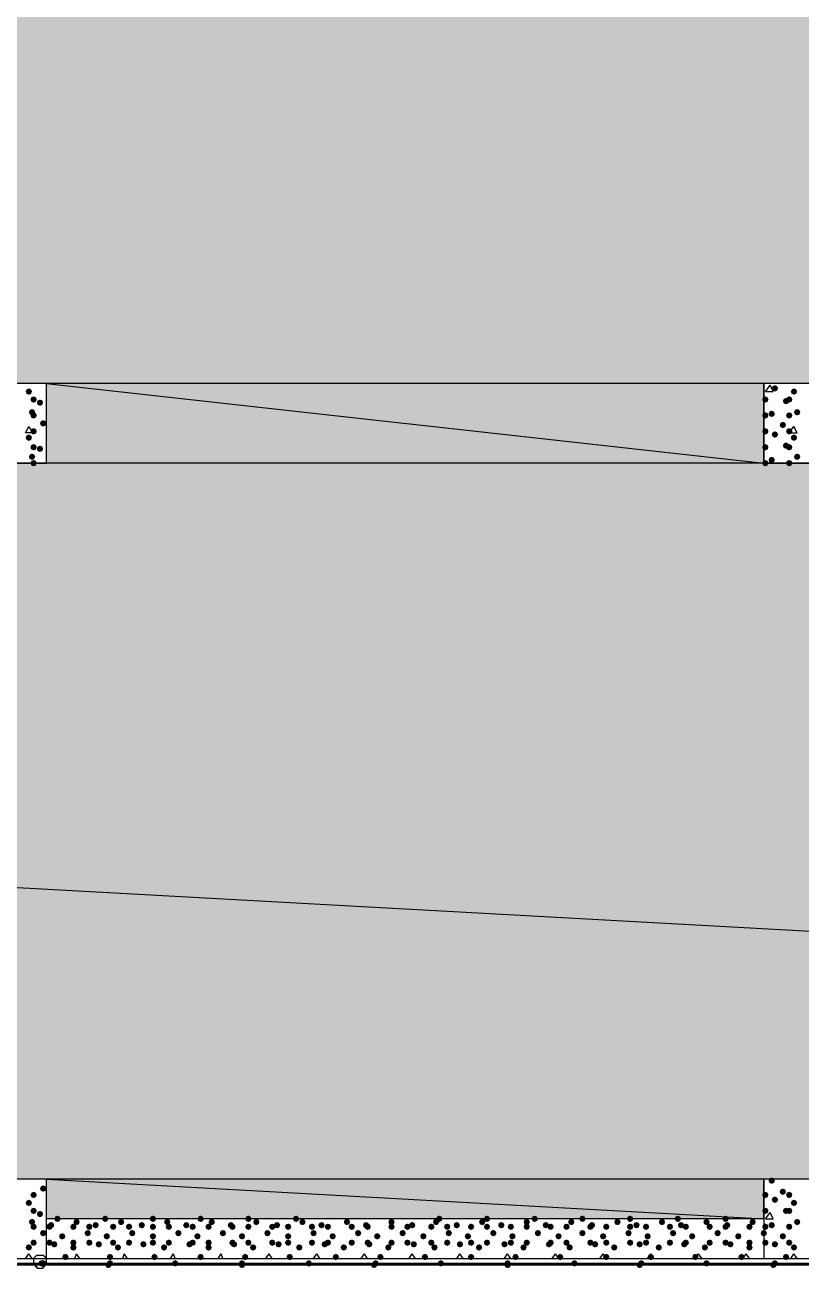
# Model space of a CAD drawing. Header units: millimetres. Extents: x 0 to 420, y 0 to 297.
# Drawn here: x 238.82 to 259.48, y 82.55 to 115.63 of the extents above; entities that cross this region are included whole.
import ezdxf

# ---------------------------------------------------------------- set-up
doc = ezdxf.new("R2010")
doc.units = ezdxf.units.MM
doc.layers.get('0').update_dxf_attribs({"linetype": 'CONTINUOUS'})

msp = doc.modelspace()

# ---------------------------------------------------------------- hatches: boundary and pattern name
at = {"true_color": 0x000008}
h = msp.add_hatch(color=0, dxfattribs=at)
h.paths.add_polyline_path([(379.603, 125.179667), (218.228333, 125.179667), (379.603, 106.087333)], flags=0)
h.paths.add_polyline_path([(218.228333, 125.179667), (379.603, 106.087333), (218.228333, 106.087333)], flags=0)
at = {"true_color": 0x000007}
for points in [[(239.014, 105.875667), (238.989129, 105.815871), (238.929333, 105.791), (238.869538, 105.815871), (238.844667, 105.875667), (238.869537, 105.935462), (238.929333, 105.960333), (238.989129, 105.935463)], [(258.868333, 105.960333), (258.843462, 105.900538), (258.783667, 105.875667), (258.723871, 105.900538), (258.699, 105.960333), (258.723871, 106.020129), (258.783667, 106.045), (258.843462, 106.020129)], [(259.376333, 105.875667), (259.351462, 105.815871), (259.291667, 105.791), (259.231871, 105.815871), (259.207, 105.875667), (259.231871, 105.935462), (259.291667, 105.960333), (259.351462, 105.935463)], [(239.141, 105.664), (239.116129, 105.604204), (239.056333, 105.579333), (238.996538, 105.604204), (238.971667, 105.664), (238.996537, 105.723796), (239.056333, 105.748667), (239.116129, 105.723796)], [(239.310333, 105.579333), (239.285462, 105.519537), (239.225667, 105.494667), (239.165871, 105.519537), (239.141, 105.579333), (239.165871, 105.639129), (239.225667, 105.664), (239.285462, 105.639129)], [(258.614333, 105.664), (258.589462, 105.604204), (258.529667, 105.579333), (258.469871, 105.604204), (258.445, 105.664), (258.469871, 105.723796), (258.529667, 105.748667), (258.589462, 105.723796)], [(259.164667, 105.621667), (259.139796, 105.561871), (259.08, 105.537), (259.020204, 105.561871), (258.995333, 105.621667), (259.020204, 105.681462), (259.08, 105.706333), (259.139796, 105.681463)], [(259.249333, 105.664), (259.224462, 105.604204), (259.164667, 105.579333), (259.104871, 105.604204), (259.08, 105.664), (259.104871, 105.723796), (259.164667, 105.748667), (259.224462, 105.723796)], [(239.098667, 105.325333), (239.073796, 105.265537), (239.014, 105.240667), (238.954204, 105.265537), (238.929333, 105.325333), (238.954204, 105.385129), (239.014, 105.41), (239.073796, 105.385129)], [(239.141, 105.240667), (239.116129, 105.180871), (239.056333, 105.156), (238.996538, 105.180871), (238.971667, 105.240667), (238.996537, 105.300462), (239.056333, 105.325333), (239.116129, 105.300463)], [(258.614333, 105.240667), (258.589462, 105.180871), (258.529667, 105.156), (258.469871, 105.180871), (258.445, 105.240667), (258.469871, 105.300462), (258.529667, 105.325333), (258.589462, 105.300463)], [(258.783667, 105.283), (258.758796, 105.223204), (258.699, 105.198333), (258.639204, 105.223204), (258.614333, 105.283), (258.639204, 105.342796), (258.699, 105.367667), (258.758796, 105.342796)], [(259.249333, 105.240667), (259.224462, 105.180871), (259.164667, 105.156), (259.104871, 105.180871), (259.08, 105.240667), (259.104871, 105.300462), (259.164667, 105.325333), (259.224462, 105.300463)], [(259.461, 105.325333), (259.436129, 105.265537), (259.376333, 105.240667), (259.316537, 105.265537), (259.291667, 105.325333), (259.316537, 105.385129), (259.376333, 105.41), (259.436129, 105.385129)], [(239.141, 104.817333), (239.116129, 104.757537), (239.056333, 104.732667), (238.996538, 104.757537), (238.971667, 104.817333), (238.996537, 104.877129), (239.056333, 104.902), (239.116129, 104.877129)], [(239.395, 105.029), (239.370129, 104.969204), (239.310333, 104.944333), (239.250538, 104.969204), (239.225667, 105.029), (239.250537, 105.088796), (239.310333, 105.113667), (239.370129, 105.088796)], [(258.614333, 104.817333), (258.589462, 104.757537), (258.529667, 104.732667), (258.469871, 104.757537), (258.445, 104.817333), (258.469871, 104.877129), (258.529667, 104.902), (258.589462, 104.877129)], [(259.08, 104.986667), (259.055129, 104.926871), (258.995333, 104.902), (258.935538, 104.926871), (258.910667, 104.986667), (258.935537, 105.046462), (258.995333, 105.071333), (259.055129, 105.046463)], [(259.249333, 104.817333), (259.224462, 104.757537), (259.164667, 104.732667), (259.104871, 104.757537), (259.08, 104.817333), (259.104871, 104.877129), (259.164667, 104.902), (259.224462, 104.877129)], [(239.014, 104.648), (238.989129, 104.588204), (238.929333, 104.563333), (238.869538, 104.588204), (238.844667, 104.648), (238.869537, 104.707796), (238.929333, 104.732667), (238.989129, 104.707796)], [(258.868333, 104.732667), (258.843462, 104.672871), (258.783667, 104.648), (258.723871, 104.672871), (258.699, 104.732667), (258.723871, 104.792462), (258.783667, 104.817333), (258.843462, 104.792463)], [(259.376333, 104.648), (259.351462, 104.588204), (259.291667, 104.563333), (259.231871, 104.588204), (259.207, 104.648), (259.231871, 104.707796), (259.291667, 104.732667), (259.351462, 104.707796)], [(239.098667, 104.14), (239.073796, 104.080204), (239.014, 104.055333), (238.954204, 104.080204), (238.929333, 104.14), (238.954204, 104.199796), (239.014, 104.224667), (239.073796, 104.199796)], [(239.141, 104.394), (239.116129, 104.334204), (239.056333, 104.309333), (238.996538, 104.334204), (238.971667, 104.394), (238.996537, 104.453796), (239.056333, 104.478667), (239.116129, 104.453796)], [(239.310333, 104.351667), (239.285462, 104.291871), (239.225667, 104.267), (239.165871, 104.291871), (239.141, 104.351667), (239.165871, 104.411462), (239.225667, 104.436333), (239.285462, 104.411463)], [(258.614333, 104.394), (258.589462, 104.334204), (258.529667, 104.309333), (258.469871, 104.334204), (258.445, 104.394), (258.469871, 104.453796), (258.529667, 104.478667), (258.589462, 104.453796)], [(259.164667, 104.436333), (259.139796, 104.376537), (259.08, 104.351667), (259.020204, 104.376537), (258.995333, 104.436333), (259.020204, 104.496129), (259.08, 104.521), (259.139796, 104.496129)], [(259.249333, 104.394), (259.224462, 104.334204), (259.164667, 104.309333), (259.104871, 104.334204), (259.08, 104.394), (259.104871, 104.453796), (259.164667, 104.478667), (259.224462, 104.453796)], [(259.461, 104.14), (259.436129, 104.080204), (259.376333, 104.055333), (259.316537, 104.080204), (259.291667, 104.14), (259.316537, 104.199796), (259.376333, 104.224667), (259.436129, 104.199796)], [(239.141, 103.970667), (239.116129, 103.910871), (239.056333, 103.886), (238.996538, 103.910871), (238.971667, 103.970667), (238.996537, 104.030462), (239.056333, 104.055333), (239.116129, 104.030463)], [(258.614333, 103.970667), (258.589462, 103.910871), (258.529667, 103.886), (258.469871, 103.910871), (258.445, 103.970667), (258.469871, 104.030462), (258.529667, 104.055333), (258.589462, 104.030463)], [(258.783667, 104.055333), (258.758796, 103.995538), (258.699, 103.970667), (258.639204, 103.995538), (258.614333, 104.055333), (258.639204, 104.115129), (258.699, 104.14), (258.758796, 104.115129)], [(259.249333, 103.970667), (259.224462, 103.910871), (259.164667, 103.886), (259.104871, 103.910871), (259.08, 103.970667), (259.104871, 104.030462), (259.164667, 104.055333), (259.224462, 104.030463)], [(239.395, 84.666667), (239.370129, 84.606871), (239.310333, 84.582), (239.250538, 84.606871), (239.225667, 84.666667), (239.250537, 84.726462), (239.310333, 84.751333), (239.370129, 84.726463)], [(258.783667, 84.878333), (258.758796, 84.818537), (258.699, 84.793667), (258.639204, 84.818537), (258.614333, 84.878333), (258.639204, 84.938129), (258.699, 84.963), (258.758796, 84.938129)], [(239.014, 84.285667), (238.989129, 84.225871), (238.929333, 84.201), (238.869538, 84.225871), (238.844667, 84.285667), (238.869537, 84.345462), (238.929333, 84.370333), (238.989129, 84.345463)], [(239.141, 84.497333), (239.116129, 84.437537), (239.056333, 84.412667), (238.996538, 84.437537), (238.971667, 84.497333), (238.996537, 84.557129), (239.056333, 84.582), (239.116129, 84.557129)], [(258.614333, 84.497333), (258.589462, 84.437537), (258.529667, 84.412667), (258.469871, 84.437537), (258.445, 84.497333), (258.469871, 84.557129), (258.529667, 84.582), (258.589462, 84.557129)], [(258.868333, 84.370333), (258.843462, 84.310538), (258.783667, 84.285667), (258.723871, 84.310538), (258.699, 84.370333), (258.723871, 84.430129), (258.783667, 84.455), (258.843462, 84.430129)], [(259.08, 84.582), (259.055129, 84.522204), (258.995333, 84.497333), (258.935538, 84.522204), (258.910667, 84.582), (258.935537, 84.641796), (258.995333, 84.666667), (259.055129, 84.641796)], [(259.249333, 84.497333), (259.224462, 84.437537), (259.164667, 84.412667), (259.104871, 84.437537), (259.08, 84.497333), (259.104871, 84.557129), (259.164667, 84.582), (259.224462, 84.557129)], [(259.376333, 84.285667), (259.351462, 84.225871), (259.291667, 84.201), (259.231871, 84.225871), (259.207, 84.285667), (259.231871, 84.345462), (259.291667, 84.370333), (259.351462, 84.345463)], [(239.141, 84.074), (239.116129, 84.014204), (239.056333, 83.989333), (238.996538, 84.014204), (238.971667, 84.074), (238.996537, 84.133796), (239.056333, 84.158667), (239.116129, 84.133796)], [(239.310333, 83.989333), (239.285462, 83.929537), (239.225667, 83.904667), (239.165871, 83.929537), (239.141, 83.989333), (239.165871, 84.049129), (239.225667, 84.074), (239.285462, 84.049129)], [(258.614333, 84.074), (258.589462, 84.014204), (258.529667, 83.989333), (258.469871, 84.014204), (258.445, 84.074), (258.469871, 84.133796), (258.529667, 84.158667), (258.589462, 84.133796)], [(259.164667, 84.074), (259.139796, 84.014204), (259.08, 83.989333), (259.020204, 84.014204), (258.995333, 84.074), (259.020204, 84.133796), (259.08, 84.158667), (259.139796, 84.133796)], [(259.249333, 84.074), (259.224462, 84.014204), (259.164667, 83.989333), (259.104871, 84.014204), (259.08, 84.074), (259.104871, 84.133796), (259.164667, 84.158667), (259.224462, 84.133796)], [(239.098667, 83.777667), (239.073796, 83.717871), (239.014, 83.693), (238.954204, 83.717871), (238.929333, 83.777667), (238.954204, 83.837462), (239.014, 83.862333), (239.073796, 83.837463)], [(239.141, 83.650667), (239.116129, 83.590871), (239.056333, 83.566), (238.996538, 83.590871), (238.971667, 83.650667), (238.996537, 83.710462), (239.056333, 83.735333), (239.116129, 83.710463)], [(258.614333, 83.650667), (258.589462, 83.590871), (258.529667, 83.566), (258.469871, 83.590871), (258.445, 83.650667), (258.469871, 83.710462), (258.529667, 83.735333), (258.589462, 83.710463)], [(258.783667, 83.693), (258.758796, 83.633204), (258.699, 83.608333), (258.639204, 83.633204), (258.614333, 83.693), (258.639204, 83.752796), (258.699, 83.777667), (258.758796, 83.752796)], [(259.249333, 83.650667), (259.224462, 83.590871), (259.164667, 83.566), (259.104871, 83.590871), (259.08, 83.650667), (259.104871, 83.710462), (259.164667, 83.735333), (259.224462, 83.710463)], [(259.461, 83.777667), (259.436129, 83.717871), (259.376333, 83.693), (259.316537, 83.717871), (259.291667, 83.777667), (259.316537, 83.837462), (259.376333, 83.862333), (259.436129, 83.837463)], [(239.395, 83.481333), (239.370129, 83.421537), (239.310333, 83.396667), (239.250538, 83.421537), (239.225667, 83.481333), (239.250537, 83.541129), (239.310333, 83.566), (239.370129, 83.541129)], [(259.08, 83.396667), (259.055129, 83.336871), (258.995333, 83.312), (258.935538, 83.336871), (258.910667, 83.396667), (258.935537, 83.456462), (258.995333, 83.481333), (259.055129, 83.456463)], [(239.014, 83.100333), (238.989129, 83.040538), (238.929333, 83.015667), (238.869538, 83.040538), (238.844667, 83.100333), (238.869537, 83.160129), (238.929333, 83.185), (238.989129, 83.160129)], [(239.141, 83.227333), (239.116129, 83.167537), (239.056333, 83.142667), (238.996538, 83.167537), (238.971667, 83.227333), (238.996537, 83.287129), (239.056333, 83.312), (239.116129, 83.287129)], [(258.614333, 83.227333), (258.589462, 83.167537), (258.529667, 83.142667), (258.469871, 83.167537), (258.445, 83.227333), (258.469871, 83.287129), (258.529667, 83.312), (258.589462, 83.287129)], [(258.868333, 83.185), (258.843462, 83.125204), (258.783667, 83.100333), (258.723871, 83.125204), (258.699, 83.185), (258.723871, 83.244796), (258.783667, 83.269667), (258.843462, 83.244796)], [(259.249333, 83.227333), (259.224462, 83.167537), (259.164667, 83.142667), (259.104871, 83.167537), (259.08, 83.227333), (259.104871, 83.287129), (259.164667, 83.312), (259.224462, 83.287129)], [(259.376333, 83.100333), (259.351462, 83.040538), (259.291667, 83.015667), (259.231871, 83.040538), (259.207, 83.100333), (259.231871, 83.160129), (259.291667, 83.185), (259.351462, 83.160129)], [(259.164667, 82.846333), (259.139796, 82.786537), (259.08, 82.761667), (259.020204, 82.786537), (258.995333, 82.846333), (259.020204, 82.906129), (259.08, 82.931), (259.139796, 82.906129)]]:
    msp.add_hatch(color=0, dxfattribs=at).paths.add_polyline_path(points, flags=0)
at = {"true_color": 0x000008}
h = msp.add_hatch(color=0, dxfattribs=at)
h.paths.add_polyline_path([(258.487333, 106.087333), (239.395, 106.087333), (258.487333, 103.970667)], flags=0)
h.paths.add_polyline_path([(239.395, 106.087333), (258.487333, 103.970667), (239.395, 103.970667)], flags=0)
h = msp.add_hatch(color=0, dxfattribs=at)
h.paths.add_polyline_path([(379.603, 103.970667), (33.528, 103.970667), (379.603, 84.920667)], flags=0)
h.paths.add_polyline_path([(33.528, 103.970667), (379.603, 84.920667), (33.528, 84.920667)], flags=0)
h = msp.add_hatch(color=0, dxfattribs=at)
h.paths.add_polyline_path([(258.487333, 84.920667), (239.395, 84.920667), (258.487333, 83.862333)], flags=0)
h.paths.add_polyline_path([(239.395, 84.920667), (258.487333, 83.862333), (239.395, 83.862333)], flags=0)
for points in [[(239.564333, 83.650667), (239.539463, 83.590871), (239.479667, 83.566), (239.419871, 83.590871), (239.395, 83.650667), (239.419871, 83.710462), (239.479667, 83.735333), (239.539462, 83.710463)], [(239.606667, 83.693), (239.581796, 83.633204), (239.522, 83.608333), (239.462204, 83.633204), (239.437333, 83.693), (239.462204, 83.752796), (239.522, 83.777667), (239.581796, 83.752796)], [(239.776, 83.862333), (239.751129, 83.802537), (239.691333, 83.777667), (239.631538, 83.802537), (239.606667, 83.862333), (239.631537, 83.922129), (239.691333, 83.947), (239.751129, 83.922129)], [(240.199333, 83.650667), (240.174463, 83.590871), (240.114667, 83.566), (240.054871, 83.590871), (240.03, 83.650667), (240.054871, 83.710462), (240.114667, 83.735333), (240.174462, 83.710463)], [(240.284, 83.777667), (240.259129, 83.717871), (240.199333, 83.693), (240.139538, 83.717871), (240.114667, 83.777667), (240.139537, 83.837462), (240.199333, 83.862333), (240.259129, 83.837463)], [(240.622667, 83.650667), (240.597796, 83.590871), (240.538, 83.566), (240.478204, 83.590871), (240.453333, 83.650667), (240.478204, 83.710462), (240.538, 83.735333), (240.597796, 83.710463)], [(240.792, 83.693), (240.767129, 83.633204), (240.707333, 83.608333), (240.647538, 83.633204), (240.622667, 83.693), (240.647537, 83.752796), (240.707333, 83.777667), (240.767129, 83.752796)], [(241.046, 83.862333), (241.021129, 83.802537), (240.961333, 83.777667), (240.901538, 83.802537), (240.876667, 83.862333), (240.901537, 83.922129), (240.961333, 83.947), (241.021129, 83.922129)], [(241.257667, 83.650667), (241.232796, 83.590871), (241.173, 83.566), (241.113204, 83.590871), (241.088333, 83.650667), (241.113204, 83.710462), (241.173, 83.735333), (241.232796, 83.710463)], [(241.469333, 83.777667), (241.444462, 83.717871), (241.384667, 83.693), (241.324871, 83.717871), (241.3, 83.777667), (241.324871, 83.837462), (241.384667, 83.862333), (241.444462, 83.837463)], [(241.681, 83.650667), (241.656129, 83.590871), (241.596333, 83.566), (241.536538, 83.590871), (241.511667, 83.650667), (241.536537, 83.710462), (241.596333, 83.735333), (241.656129, 83.710463)], [(242.019667, 83.693), (241.994796, 83.633204), (241.935, 83.608333), (241.875204, 83.633204), (241.850333, 83.693), (241.875204, 83.752796), (241.935, 83.777667), (241.994796, 83.752796)], [(242.316, 83.862333), (242.291129, 83.802537), (242.231333, 83.777667), (242.171538, 83.802537), (242.146667, 83.862333), (242.171537, 83.922129), (242.231333, 83.947), (242.291129, 83.922129)], [(242.316, 83.650667), (242.291129, 83.590871), (242.231333, 83.566), (242.171538, 83.590871), (242.146667, 83.650667), (242.171537, 83.710462), (242.231333, 83.735333), (242.291129, 83.710463)], [(242.697, 83.777667), (242.672129, 83.717871), (242.612333, 83.693), (242.552537, 83.717871), (242.527667, 83.777667), (242.552537, 83.837462), (242.612333, 83.862333), (242.672129, 83.837463)], [(242.739333, 83.650667), (242.714463, 83.590871), (242.654667, 83.566), (242.594871, 83.590871), (242.57, 83.650667), (242.594871, 83.710462), (242.654667, 83.735333), (242.714462, 83.710463)], [(243.205, 83.693), (243.180129, 83.633204), (243.120333, 83.608333), (243.060538, 83.633204), (243.035667, 83.693), (243.060537, 83.752796), (243.120333, 83.777667), (243.180129, 83.752796)], [(243.374333, 83.650667), (243.349463, 83.590871), (243.289667, 83.566), (243.229871, 83.590871), (243.205, 83.650667), (243.229871, 83.710462), (243.289667, 83.735333), (243.349462, 83.710463)], [(243.586, 83.862333), (243.561129, 83.802537), (243.501333, 83.777667), (243.441538, 83.802537), (243.416667, 83.862333), (243.441537, 83.922129), (243.501333, 83.947), (243.561129, 83.922129)], [(243.797667, 83.650667), (243.772796, 83.590871), (243.713, 83.566), (243.653204, 83.590871), (243.628333, 83.650667), (243.653204, 83.710462), (243.713, 83.735333), (243.772796, 83.710463)], [(243.882333, 83.777667), (243.857463, 83.717871), (243.797667, 83.693), (243.737871, 83.717871), (243.713, 83.777667), (243.737871, 83.837462), (243.797667, 83.862333), (243.857462, 83.837463)], [(244.390333, 83.693), (244.365462, 83.633204), (244.305667, 83.608333), (244.245871, 83.633204), (244.221, 83.693), (244.245871, 83.752796), (244.305667, 83.777667), (244.365462, 83.752796)], [(244.432667, 83.650667), (244.407796, 83.590871), (244.348, 83.566), (244.288204, 83.590871), (244.263333, 83.650667), (244.288204, 83.710462), (244.348, 83.735333), (244.407796, 83.710463)], [(244.856, 83.862333), (244.831129, 83.802537), (244.771333, 83.777667), (244.711538, 83.802537), (244.686667, 83.862333), (244.711537, 83.922129), (244.771333, 83.947), (244.831129, 83.922129)], [(244.856, 83.650667), (244.831129, 83.590871), (244.771333, 83.566), (244.711538, 83.590871), (244.686667, 83.650667), (244.711537, 83.710462), (244.771333, 83.735333), (244.831129, 83.710463)], [(245.067667, 83.777667), (245.042796, 83.717871), (244.983, 83.693), (244.923204, 83.717871), (244.898333, 83.777667), (244.923204, 83.837462), (244.983, 83.862333), (245.042796, 83.837463)], [(245.491, 83.650667), (245.466129, 83.590871), (245.406333, 83.566), (245.346538, 83.590871), (245.321667, 83.650667), (245.346537, 83.710462), (245.406333, 83.735333), (245.466129, 83.710463)], [(245.618, 83.693), (245.593129, 83.633204), (245.533333, 83.608333), (245.473537, 83.633204), (245.448667, 83.693), (245.473537, 83.752796), (245.533333, 83.777667), (245.593129, 83.752796)], [(245.914333, 83.650667), (245.889462, 83.590871), (245.829667, 83.566), (245.769871, 83.590871), (245.745, 83.650667), (245.769871, 83.710462), (245.829667, 83.735333), (245.889462, 83.710463)], [(246.126, 83.862333), (246.101129, 83.802537), (246.041333, 83.777667), (245.981538, 83.802537), (245.956667, 83.862333), (245.981537, 83.922129), (246.041333, 83.947), (246.101129, 83.922129)], [(246.295333, 83.777667), (246.270462, 83.717871), (246.210667, 83.693), (246.150871, 83.717871), (246.126, 83.777667), (246.150871, 83.837462), (246.210667, 83.862333), (246.270462, 83.837463)], [(246.549333, 83.650667), (246.524463, 83.590871), (246.464667, 83.566), (246.404871, 83.590871), (246.38, 83.650667), (246.404871, 83.710462), (246.464667, 83.735333), (246.524462, 83.710463)], [(246.803333, 83.693), (246.778462, 83.633204), (246.718667, 83.608333), (246.658871, 83.633204), (246.634, 83.693), (246.658871, 83.752796), (246.718667, 83.777667), (246.778462, 83.752796)], [(246.972667, 83.650667), (246.947796, 83.590871), (246.888, 83.566), (246.828204, 83.590871), (246.803333, 83.650667), (246.828204, 83.710462), (246.888, 83.735333), (246.947796, 83.710463)], [(247.480667, 83.777667), (247.455796, 83.717871), (247.396, 83.693), (247.336204, 83.717871), (247.311333, 83.777667), (247.336204, 83.837462), (247.396, 83.862333), (247.455796, 83.837463)], [(247.607667, 83.650667), (247.582796, 83.590871), (247.523, 83.566), (247.463204, 83.590871), (247.438333, 83.650667), (247.463204, 83.710462), (247.523, 83.735333), (247.582796, 83.710463)], [(247.988667, 83.693), (247.963796, 83.633204), (247.904, 83.608333), (247.844204, 83.633204), (247.819333, 83.693), (247.844204, 83.752796), (247.904, 83.777667), (247.963796, 83.752796)], [(248.031, 83.650667), (248.006129, 83.590871), (247.946333, 83.566), (247.886538, 83.590871), (247.861667, 83.650667), (247.886537, 83.710462), (247.946333, 83.735333), (248.006129, 83.710463)], [(248.666, 83.777667), (248.641129, 83.717871), (248.581333, 83.693), (248.521538, 83.717871), (248.496667, 83.777667), (248.521537, 83.837462), (248.581333, 83.862333), (248.641129, 83.837463)], [(248.666, 83.650667), (248.641129, 83.590871), (248.581333, 83.566), (248.521538, 83.590871), (248.496667, 83.650667), (248.521537, 83.710462), (248.581333, 83.735333), (248.641129, 83.710463)], [(249.089333, 83.650667), (249.064462, 83.590871), (249.004667, 83.566), (248.944871, 83.590871), (248.92, 83.650667), (248.944871, 83.710462), (249.004667, 83.735333), (249.064462, 83.710463)], [(249.216333, 83.693), (249.191462, 83.633204), (249.131667, 83.608333), (249.071871, 83.633204), (249.047, 83.693), (249.071871, 83.752796), (249.131667, 83.777667), (249.191462, 83.752796)], [(249.724333, 83.650667), (249.699462, 83.590871), (249.639667, 83.566), (249.579871, 83.590871), (249.555, 83.650667), (249.579871, 83.710462), (249.639667, 83.735333), (249.699462, 83.710463)], [(249.851333, 83.777667), (249.826462, 83.717871), (249.766667, 83.693), (249.706871, 83.717871), (249.682, 83.777667), (249.706871, 83.837462), (249.766667, 83.862333), (249.826462, 83.837463)], [(249.936, 83.862333), (249.911129, 83.802537), (249.851333, 83.777667), (249.791538, 83.802537), (249.766667, 83.862333), (249.791537, 83.922129), (249.851333, 83.947), (249.911129, 83.922129)], [(250.147667, 83.650667), (250.122796, 83.590871), (250.063, 83.566), (250.003204, 83.590871), (249.978333, 83.650667), (250.003204, 83.710462), (250.063, 83.735333), (250.122796, 83.710463)], [(250.401667, 83.693), (250.376796, 83.633204), (250.317, 83.608333), (250.257204, 83.633204), (250.232333, 83.693), (250.257204, 83.752796), (250.317, 83.777667), (250.376796, 83.752796)], [(250.782667, 83.650667), (250.757796, 83.590871), (250.698, 83.566), (250.638204, 83.590871), (250.613333, 83.650667), (250.638204, 83.710462), (250.698, 83.735333), (250.757796, 83.710463)], [(251.079, 83.777667), (251.054129, 83.717871), (250.994333, 83.693), (250.934538, 83.717871), (250.909667, 83.777667), (250.934537, 83.837462), (250.994333, 83.862333), (251.054129, 83.837463)], [(251.206, 83.862333), (251.181129, 83.802537), (251.121333, 83.777667), (251.061538, 83.802537), (251.036667, 83.862333), (251.061537, 83.922129), (251.121333, 83.947), (251.181129, 83.922129)], [(251.206, 83.650667), (251.181129, 83.590871), (251.121333, 83.566), (251.061538, 83.590871), (251.036667, 83.650667), (251.061537, 83.710462), (251.121333, 83.735333), (251.181129, 83.710463)], [(251.587, 83.693), (251.562129, 83.633204), (251.502333, 83.608333), (251.442537, 83.633204), (251.417667, 83.693), (251.442537, 83.752796), (251.502333, 83.777667), (251.562129, 83.752796)], [(251.841, 83.650667), (251.816129, 83.590871), (251.756333, 83.566), (251.696538, 83.590871), (251.671667, 83.650667), (251.696537, 83.710462), (251.756333, 83.735333), (251.816129, 83.710463)], [(252.264333, 83.777667), (252.239463, 83.717871), (252.179667, 83.693), (252.119871, 83.717871), (252.095, 83.777667), (252.119871, 83.837462), (252.179667, 83.862333), (252.239462, 83.837463)], [(252.264333, 83.650667), (252.239463, 83.590871), (252.179667, 83.566), (252.119871, 83.590871), (252.095, 83.650667), (252.119871, 83.710462), (252.179667, 83.735333), (252.239462, 83.710463)], [(252.476, 83.862333), (252.451129, 83.802537), (252.391333, 83.777667), (252.331538, 83.802537), (252.306667, 83.862333), (252.331537, 83.922129), (252.391333, 83.947), (252.451129, 83.922129)], [(252.772333, 83.693), (252.747462, 83.633204), (252.687667, 83.608333), (252.627871, 83.633204), (252.603, 83.693), (252.627871, 83.752796), (252.687667, 83.777667), (252.747462, 83.752796)], [(252.899333, 83.650667), (252.874462, 83.590871), (252.814667, 83.566), (252.754871, 83.590871), (252.73, 83.650667), (252.754871, 83.710462), (252.814667, 83.735333), (252.874462, 83.710463)], [(253.322667, 83.650667), (253.297796, 83.590871), (253.238, 83.566), (253.178204, 83.590871), (253.153333, 83.650667), (253.178204, 83.710462), (253.238, 83.735333), (253.297796, 83.710463)], [(253.449667, 83.777667), (253.424796, 83.717871), (253.365, 83.693), (253.305204, 83.717871), (253.280333, 83.777667), (253.305204, 83.837462), (253.365, 83.862333), (253.424796, 83.837463)], [(253.746, 83.862333), (253.721129, 83.802537), (253.661333, 83.777667), (253.601538, 83.802537), (253.576667, 83.862333), (253.601537, 83.922129), (253.661333, 83.947), (253.721129, 83.922129)], [(253.957667, 83.650667), (253.932796, 83.590871), (253.873, 83.566), (253.813204, 83.590871), (253.788333, 83.650667), (253.813204, 83.710462), (253.873, 83.735333), (253.932796, 83.710463)], [(254, 83.693), (253.975129, 83.633204), (253.915333, 83.608333), (253.855538, 83.633204), (253.830667, 83.693), (253.855537, 83.752796), (253.915333, 83.777667), (253.975129, 83.752796)], [(254.381, 83.650667), (254.356129, 83.590871), (254.296333, 83.566), (254.236538, 83.590871), (254.211667, 83.650667), (254.236537, 83.710462), (254.296333, 83.735333), (254.356129, 83.710463)], [(254.677333, 83.777667), (254.652462, 83.717871), (254.592667, 83.693), (254.532871, 83.717871), (254.508, 83.777667), (254.532871, 83.837462), (254.592667, 83.862333), (254.652462, 83.837463)], [(255.016, 83.862333), (254.991129, 83.802537), (254.931333, 83.777667), (254.871538, 83.802537), (254.846667, 83.862333), (254.871537, 83.922129), (254.931333, 83.947), (254.991129, 83.922129)], [(255.016, 83.650667), (254.991129, 83.590871), (254.931333, 83.566), (254.871538, 83.590871), (254.846667, 83.650667), (254.871537, 83.710462), (254.931333, 83.735333), (254.991129, 83.710463)], [(255.185333, 83.693), (255.160462, 83.633204), (255.100667, 83.608333), (255.040871, 83.633204), (255.016, 83.693), (255.040871, 83.752796), (255.100667, 83.777667), (255.160462, 83.752796)], [(255.439333, 83.650667), (255.414463, 83.590871), (255.354667, 83.566), (255.294871, 83.590871), (255.27, 83.650667), (255.294871, 83.710462), (255.354667, 83.735333), (255.414462, 83.710463)], [(255.862667, 83.777667), (255.837796, 83.717871), (255.778, 83.693), (255.718204, 83.717871), (255.693333, 83.777667), (255.718204, 83.837462), (255.778, 83.862333), (255.837796, 83.837463)], [(256.074333, 83.650667), (256.049463, 83.590871), (255.989667, 83.566), (255.929871, 83.590871), (255.905, 83.650667), (255.929871, 83.710462), (255.989667, 83.735333), (256.049462, 83.710463)], [(256.286, 83.862333), (256.261129, 83.802537), (256.201333, 83.777667), (256.141538, 83.802537), (256.116667, 83.862333), (256.141537, 83.922129), (256.201333, 83.947), (256.261129, 83.922129)], [(256.370667, 83.693), (256.345796, 83.633204), (256.286, 83.608333), (256.226204, 83.633204), (256.201333, 83.693), (256.226204, 83.752796), (256.286, 83.777667), (256.345796, 83.752796)], [(256.497667, 83.650667), (256.472796, 83.590871), (256.413, 83.566), (256.353204, 83.590871), (256.328333, 83.650667), (256.353204, 83.710462), (256.413, 83.735333), (256.472796, 83.710463)], [(257.048, 83.777667), (257.023129, 83.717871), (256.963333, 83.693), (256.903537, 83.717871), (256.878667, 83.777667), (256.903537, 83.837462), (256.963333, 83.862333), (257.023129, 83.837463)], [(257.132667, 83.650667), (257.107796, 83.590871), (257.048, 83.566), (256.988204, 83.590871), (256.963333, 83.650667), (256.988204, 83.710462), (257.048, 83.735333), (257.107796, 83.710463)], [(257.556, 83.862333), (257.531129, 83.802537), (257.471333, 83.777667), (257.411538, 83.802537), (257.386667, 83.862333), (257.411537, 83.922129), (257.471333, 83.947), (257.531129, 83.922129)], [(257.556, 83.650667), (257.531129, 83.590871), (257.471333, 83.566), (257.411538, 83.590871), (257.386667, 83.650667), (257.411537, 83.710462), (257.471333, 83.735333), (257.531129, 83.710463)], [(257.598333, 83.693), (257.573463, 83.633204), (257.513667, 83.608333), (257.453871, 83.633204), (257.429, 83.693), (257.453871, 83.752796), (257.513667, 83.777667), (257.573462, 83.752796)], [(258.191, 83.650667), (258.166129, 83.590871), (258.106333, 83.566), (258.046538, 83.590871), (258.021667, 83.650667), (258.046537, 83.710462), (258.106333, 83.735333), (258.166129, 83.710463)], [(258.275667, 83.777667), (258.250796, 83.717871), (258.191, 83.693), (258.131204, 83.717871), (258.106333, 83.777667), (258.131204, 83.837462), (258.191, 83.862333), (258.250796, 83.837463)], [(239.903, 83.396667), (239.878129, 83.336871), (239.818333, 83.312), (239.758537, 83.336871), (239.733667, 83.396667), (239.758537, 83.456462), (239.818333, 83.481333), (239.878129, 83.456463)], [(240.580333, 83.481333), (240.555462, 83.421537), (240.495667, 83.396667), (240.435871, 83.421537), (240.411, 83.481333), (240.435871, 83.541129), (240.495667, 83.566), (240.555462, 83.541129)], [(241.088333, 83.396667), (241.063462, 83.336871), (241.003667, 83.312), (240.943871, 83.336871), (240.919, 83.396667), (240.943871, 83.456462), (241.003667, 83.481333), (241.063462, 83.456463)], [(241.765667, 83.481333), (241.740796, 83.421537), (241.681, 83.396667), (241.621204, 83.421537), (241.596333, 83.481333), (241.621204, 83.541129), (241.681, 83.566), (241.740796, 83.541129)], [(242.316, 83.396667), (242.291129, 83.336871), (242.231333, 83.312), (242.171538, 83.336871), (242.146667, 83.396667), (242.171537, 83.456462), (242.231333, 83.481333), (242.291129, 83.456463)], [(242.993333, 83.481333), (242.968462, 83.421537), (242.908667, 83.396667), (242.848871, 83.421537), (242.824, 83.481333), (242.848871, 83.541129), (242.908667, 83.566), (242.968462, 83.541129)], [(243.501333, 83.396667), (243.476462, 83.336871), (243.416667, 83.312), (243.356871, 83.336871), (243.332, 83.396667), (243.356871, 83.456462), (243.416667, 83.481333), (243.476462, 83.456463)], [(244.178667, 83.481333), (244.153796, 83.421537), (244.094, 83.396667), (244.034204, 83.421537), (244.009333, 83.481333), (244.034204, 83.541129), (244.094, 83.566), (244.153796, 83.541129)], [(244.686667, 83.396667), (244.661796, 83.336871), (244.602, 83.312), (244.542204, 83.336871), (244.517333, 83.396667), (244.542204, 83.456462), (244.602, 83.481333), (244.661796, 83.456463)], [(245.364, 83.481333), (245.339129, 83.421537), (245.279333, 83.396667), (245.219538, 83.421537), (245.194667, 83.481333), (245.219537, 83.541129), (245.279333, 83.566), (245.339129, 83.541129)], [(245.914333, 83.396667), (245.889462, 83.336871), (245.829667, 83.312), (245.769871, 83.336871), (245.745, 83.396667), (245.769871, 83.456462), (245.829667, 83.481333), (245.889462, 83.456463)], [(246.591667, 83.481333), (246.566796, 83.421537), (246.507, 83.396667), (246.447204, 83.421537), (246.422333, 83.481333), (246.447204, 83.541129), (246.507, 83.566), (246.566796, 83.541129)], [(247.099667, 83.396667), (247.074796, 83.336871), (247.015, 83.312), (246.955204, 83.336871), (246.930333, 83.396667), (246.955204, 83.456462), (247.015, 83.481333), (247.074796, 83.456463)], [(247.777, 83.481333), (247.752129, 83.421537), (247.692333, 83.396667), (247.632537, 83.421537), (247.607667, 83.481333), (247.632537, 83.541129), (247.692333, 83.566), (247.752129, 83.541129)], [(248.285, 83.396667), (248.260129, 83.336871), (248.200333, 83.312), (248.140537, 83.336871), (248.115667, 83.396667), (248.140537, 83.456462), (248.200333, 83.481333), (248.260129, 83.456463)], [(248.962333, 83.481333), (248.937462, 83.421537), (248.877667, 83.396667), (248.817871, 83.421537), (248.793, 83.481333), (248.817871, 83.541129), (248.877667, 83.566), (248.937462, 83.541129)], [(249.512667, 83.396667), (249.487796, 83.336871), (249.428, 83.312), (249.368204, 83.336871), (249.343333, 83.396667), (249.368204, 83.456462), (249.428, 83.481333), (249.487796, 83.456463)], [(250.19, 83.481333), (250.165129, 83.421537), (250.105333, 83.396667), (250.045538, 83.421537), (250.020667, 83.481333), (250.045537, 83.541129), (250.105333, 83.566), (250.165129, 83.541129)], [(250.698, 83.396667), (250.673129, 83.336871), (250.613333, 83.312), (250.553538, 83.336871), (250.528667, 83.396667), (250.553537, 83.456462), (250.613333, 83.481333), (250.673129, 83.456463)], [(251.375333, 83.481333), (251.350462, 83.421537), (251.290667, 83.396667), (251.230871, 83.421537), (251.206, 83.481333), (251.230871, 83.541129), (251.290667, 83.566), (251.350462, 83.541129)], [(251.883333, 83.396667), (251.858462, 83.336871), (251.798667, 83.312), (251.738871, 83.336871), (251.714, 83.396667), (251.738871, 83.456462), (251.798667, 83.481333), (251.858462, 83.456463)], [(252.560667, 83.481333), (252.535796, 83.421537), (252.476, 83.396667), (252.416204, 83.421537), (252.391333, 83.481333), (252.416204, 83.541129), (252.476, 83.566), (252.535796, 83.541129)], [(253.111, 83.396667), (253.086129, 83.336871), (253.026333, 83.312), (252.966538, 83.336871), (252.941667, 83.396667), (252.966537, 83.456462), (253.026333, 83.481333), (253.086129, 83.456463)], [(253.746, 83.481333), (253.721129, 83.421537), (253.661333, 83.396667), (253.601538, 83.421537), (253.576667, 83.481333), (253.601537, 83.541129), (253.661333, 83.566), (253.721129, 83.541129)], [(254.296333, 83.396667), (254.271462, 83.336871), (254.211667, 83.312), (254.151871, 83.336871), (254.127, 83.396667), (254.151871, 83.456462), (254.211667, 83.481333), (254.271462, 83.456463)], [(254.973667, 83.481333), (254.948796, 83.421537), (254.889, 83.396667), (254.829204, 83.421537), (254.804333, 83.481333), (254.829204, 83.541129), (254.889, 83.566), (254.948796, 83.541129)], [(255.481667, 83.396667), (255.456796, 83.336871), (255.397, 83.312), (255.337204, 83.336871), (255.312333, 83.396667), (255.337204, 83.456462), (255.397, 83.481333), (255.456796, 83.456463)], [(256.159, 83.481333), (256.134129, 83.421537), (256.074333, 83.396667), (256.014537, 83.421537), (255.989667, 83.481333), (256.014537, 83.541129), (256.074333, 83.566), (256.134129, 83.541129)], [(256.667, 83.396667), (256.642129, 83.336871), (256.582333, 83.312), (256.522538, 83.336871), (256.497667, 83.396667), (256.522537, 83.456462), (256.582333, 83.481333), (256.642129, 83.456463)], [(257.344333, 83.481333), (257.319462, 83.421537), (257.259667, 83.396667), (257.199871, 83.421537), (257.175, 83.481333), (257.199871, 83.541129), (257.259667, 83.566), (257.319462, 83.541129)], [(257.894667, 83.396667), (257.869796, 83.336871), (257.81, 83.312), (257.750204, 83.336871), (257.725333, 83.396667), (257.750204, 83.456462), (257.81, 83.481333), (257.869796, 83.456463)], [(258.572, 83.481333), (258.547129, 83.421537), (258.487333, 83.396667), (258.427537, 83.421537), (258.402667, 83.481333), (258.427537, 83.541129), (258.487333, 83.566), (258.547129, 83.541129)], [(239.564333, 83.227333), (239.539463, 83.167537), (239.479667, 83.142667), (239.419871, 83.167537), (239.395, 83.227333), (239.419871, 83.287129), (239.479667, 83.312), (239.539462, 83.287129)], [(239.691333, 83.185), (239.666462, 83.125204), (239.606667, 83.100333), (239.546871, 83.125204), (239.522, 83.185), (239.546871, 83.244796), (239.606667, 83.269667), (239.666462, 83.244796)], [(240.199333, 83.227333), (240.174463, 83.167537), (240.114667, 83.142667), (240.054871, 83.167537), (240.03, 83.227333), (240.054871, 83.287129), (240.114667, 83.312), (240.174462, 83.287129)], [(240.199333, 83.100333), (240.174463, 83.040538), (240.114667, 83.015667), (240.054871, 83.040538), (240.03, 83.100333), (240.054871, 83.160129), (240.114667, 83.185), (240.174462, 83.160129)], [(240.622667, 83.227333), (240.597796, 83.167537), (240.538, 83.142667), (240.478204, 83.167537), (240.453333, 83.227333), (240.478204, 83.287129), (240.538, 83.312), (240.597796, 83.287129)], [(240.876667, 83.185), (240.851796, 83.125204), (240.792, 83.100333), (240.732204, 83.125204), (240.707333, 83.185), (240.732204, 83.244796), (240.792, 83.269667), (240.851796, 83.244796)], [(241.257667, 83.227333), (241.232796, 83.167537), (241.173, 83.142667), (241.113204, 83.167537), (241.088333, 83.227333), (241.113204, 83.287129), (241.173, 83.312), (241.232796, 83.287129)], [(241.384667, 83.100333), (241.359796, 83.040538), (241.3, 83.015667), (241.240204, 83.040538), (241.215333, 83.100333), (241.240204, 83.160129), (241.3, 83.185), (241.359796, 83.160129)], [(241.681, 83.227333), (241.656129, 83.167537), (241.596333, 83.142667), (241.536538, 83.167537), (241.511667, 83.227333), (241.536537, 83.287129), (241.596333, 83.312), (241.656129, 83.287129)], [(242.062, 83.185), (242.037129, 83.125204), (241.977333, 83.100333), (241.917537, 83.125204), (241.892667, 83.185), (241.917537, 83.244796), (241.977333, 83.269667), (242.037129, 83.244796)], [(242.316, 83.227333), (242.291129, 83.167537), (242.231333, 83.142667), (242.171538, 83.167537), (242.146667, 83.227333), (242.171537, 83.287129), (242.231333, 83.312), (242.291129, 83.287129)], [(242.612333, 83.100333), (242.587462, 83.040538), (242.527667, 83.015667), (242.467871, 83.040538), (242.443, 83.100333), (242.467871, 83.160129), (242.527667, 83.185), (242.587462, 83.160129)], [(242.739333, 83.227333), (242.714463, 83.167537), (242.654667, 83.142667), (242.594871, 83.167537), (242.57, 83.227333), (242.594871, 83.287129), (242.654667, 83.312), (242.714462, 83.287129)], [(243.289667, 83.185), (243.264796, 83.125204), (243.205, 83.100333), (243.145204, 83.125204), (243.120333, 83.185), (243.145204, 83.244796), (243.205, 83.269667), (243.264796, 83.244796)], [(243.374333, 83.227333), (243.349463, 83.167537), (243.289667, 83.142667), (243.229871, 83.167537), (243.205, 83.227333), (243.229871, 83.287129), (243.289667, 83.312), (243.349462, 83.287129)], [(243.797667, 83.227333), (243.772796, 83.167537), (243.713, 83.142667), (243.653204, 83.167537), (243.628333, 83.227333), (243.653204, 83.287129), (243.713, 83.312), (243.772796, 83.287129)], [(243.797667, 83.100333), (243.772796, 83.040538), (243.713, 83.015667), (243.653204, 83.040538), (243.628333, 83.100333), (243.653204, 83.160129), (243.713, 83.185), (243.772796, 83.160129)], [(244.432667, 83.227333), (244.407796, 83.167537), (244.348, 83.142667), (244.288204, 83.167537), (244.263333, 83.227333), (244.288204, 83.287129), (244.348, 83.312), (244.407796, 83.287129)], [(244.475, 83.185), (244.450129, 83.125204), (244.390333, 83.100333), (244.330537, 83.125204), (244.305667, 83.185), (244.330537, 83.244796), (244.390333, 83.269667), (244.450129, 83.244796)], [(244.856, 83.227333), (244.831129, 83.167537), (244.771333, 83.142667), (244.711538, 83.167537), (244.686667, 83.227333), (244.711537, 83.287129), (244.771333, 83.312), (244.831129, 83.287129)], [(244.983, 83.100333), (244.958129, 83.040538), (244.898333, 83.015667), (244.838538, 83.040538), (244.813667, 83.100333), (244.838537, 83.160129), (244.898333, 83.185), (244.958129, 83.160129)], [(245.491, 83.227333), (245.466129, 83.167537), (245.406333, 83.142667), (245.346538, 83.167537), (245.321667, 83.227333), (245.346537, 83.287129), (245.406333, 83.312), (245.466129, 83.287129)], [(245.660333, 83.185), (245.635462, 83.125204), (245.575667, 83.100333), (245.515871, 83.125204), (245.491, 83.185), (245.515871, 83.244796), (245.575667, 83.269667), (245.635462, 83.244796)], [(245.914333, 83.227333), (245.889462, 83.167537), (245.829667, 83.142667), (245.769871, 83.167537), (245.745, 83.227333), (245.769871, 83.287129), (245.829667, 83.312), (245.889462, 83.287129)], [(246.210667, 83.100333), (246.185796, 83.040538), (246.126, 83.015667), (246.066204, 83.040538), (246.041333, 83.100333), (246.066204, 83.160129), (246.126, 83.185), (246.185796, 83.160129)], [(246.549333, 83.227333), (246.524463, 83.167537), (246.464667, 83.142667), (246.404871, 83.167537), (246.38, 83.227333), (246.404871, 83.287129), (246.464667, 83.312), (246.524462, 83.287129)], [(246.888, 83.185), (246.863129, 83.125204), (246.803333, 83.100333), (246.743538, 83.125204), (246.718667, 83.185), (246.743537, 83.244796), (246.803333, 83.269667), (246.863129, 83.244796)], [(246.972667, 83.227333), (246.947796, 83.167537), (246.888, 83.142667), (246.828204, 83.167537), (246.803333, 83.227333), (246.828204, 83.287129), (246.888, 83.312), (246.947796, 83.287129)], [(247.396, 83.100333), (247.371129, 83.040538), (247.311333, 83.015667), (247.251538, 83.040538), (247.226667, 83.100333), (247.251537, 83.160129), (247.311333, 83.185), (247.371129, 83.160129)], [(247.607667, 83.227333), (247.582796, 83.167537), (247.523, 83.142667), (247.463204, 83.167537), (247.438333, 83.227333), (247.463204, 83.287129), (247.523, 83.312), (247.582796, 83.287129)], [(248.031, 83.227333), (248.006129, 83.167537), (247.946333, 83.142667), (247.886538, 83.167537), (247.861667, 83.227333), (247.886537, 83.287129), (247.946333, 83.312), (248.006129, 83.287129)], [(248.073333, 83.185), (248.048462, 83.125204), (247.988667, 83.100333), (247.928871, 83.125204), (247.904, 83.185), (247.928871, 83.244796), (247.988667, 83.269667), (248.048462, 83.244796)], [(248.581333, 83.100333), (248.556462, 83.040538), (248.496667, 83.015667), (248.436871, 83.040538), (248.412, 83.100333), (248.436871, 83.160129), (248.496667, 83.185), (248.556462, 83.160129)], [(248.666, 83.227333), (248.641129, 83.167537), (248.581333, 83.142667), (248.521538, 83.167537), (248.496667, 83.227333), (248.521537, 83.287129), (248.581333, 83.312), (248.641129, 83.287129)], [(249.089333, 83.227333), (249.064462, 83.167537), (249.004667, 83.142667), (248.944871, 83.167537), (248.92, 83.227333), (248.944871, 83.287129), (249.004667, 83.312), (249.064462, 83.287129)], [(249.258667, 83.185), (249.233796, 83.125204), (249.174, 83.100333), (249.114204, 83.125204), (249.089333, 83.185), (249.114204, 83.244796), (249.174, 83.269667), (249.233796, 83.244796)], [(249.724333, 83.227333), (249.699462, 83.167537), (249.639667, 83.142667), (249.579871, 83.167537), (249.555, 83.227333), (249.579871, 83.287129), (249.639667, 83.312), (249.699462, 83.287129)], [(249.809, 83.100333), (249.784129, 83.040538), (249.724333, 83.015667), (249.664537, 83.040538), (249.639667, 83.100333), (249.664537, 83.160129), (249.724333, 83.185), (249.784129, 83.160129)], [(250.147667, 83.227333), (250.122796, 83.167537), (250.063, 83.142667), (250.003204, 83.167537), (249.978333, 83.227333), (250.003204, 83.287129), (250.063, 83.312), (250.122796, 83.287129)], [(250.486333, 83.185), (250.461462, 83.125204), (250.401667, 83.100333), (250.341871, 83.125204), (250.317, 83.185), (250.341871, 83.244796), (250.401667, 83.269667), (250.461462, 83.244796)], [(250.782667, 83.227333), (250.757796, 83.167537), (250.698, 83.142667), (250.638204, 83.167537), (250.613333, 83.227333), (250.638204, 83.287129), (250.698, 83.312), (250.757796, 83.287129)], [(250.994333, 83.100333), (250.969462, 83.040538), (250.909667, 83.015667), (250.849871, 83.040538), (250.825, 83.100333), (250.849871, 83.160129), (250.909667, 83.185), (250.969462, 83.160129)], [(251.206, 83.227333), (251.181129, 83.167537), (251.121333, 83.142667), (251.061538, 83.167537), (251.036667, 83.227333), (251.061537, 83.287129), (251.121333, 83.312), (251.181129, 83.287129)], [(251.671667, 83.185), (251.646796, 83.125204), (251.587, 83.100333), (251.527204, 83.125204), (251.502333, 83.185), (251.527204, 83.244796), (251.587, 83.269667), (251.646796, 83.244796)], [(251.841, 83.227333), (251.816129, 83.167537), (251.756333, 83.142667), (251.696538, 83.167537), (251.671667, 83.227333), (251.696537, 83.287129), (251.756333, 83.312), (251.816129, 83.287129)], [(252.179667, 83.100333), (252.154796, 83.040538), (252.095, 83.015667), (252.035204, 83.040538), (252.010333, 83.100333), (252.035204, 83.160129), (252.095, 83.185), (252.154796, 83.160129)], [(252.264333, 83.227333), (252.239463, 83.167537), (252.179667, 83.142667), (252.119871, 83.167537), (252.095, 83.227333), (252.119871, 83.287129), (252.179667, 83.312), (252.239462, 83.287129)], [(252.857, 83.185), (252.832129, 83.125204), (252.772333, 83.100333), (252.712538, 83.125204), (252.687667, 83.185), (252.712537, 83.244796), (252.772333, 83.269667), (252.832129, 83.244796)], [(252.899333, 83.227333), (252.874462, 83.167537), (252.814667, 83.142667), (252.754871, 83.167537), (252.73, 83.227333), (252.754871, 83.287129), (252.814667, 83.312), (252.874462, 83.287129)], [(253.322667, 83.227333), (253.297796, 83.167537), (253.238, 83.142667), (253.178204, 83.167537), (253.153333, 83.227333), (253.178204, 83.287129), (253.238, 83.312), (253.297796, 83.287129)], [(253.407333, 83.100333), (253.382462, 83.040538), (253.322667, 83.015667), (253.262871, 83.040538), (253.238, 83.100333), (253.262871, 83.160129), (253.322667, 83.185), (253.382462, 83.160129)], [(253.957667, 83.227333), (253.932796, 83.167537), (253.873, 83.142667), (253.813204, 83.167537), (253.788333, 83.227333), (253.813204, 83.287129), (253.873, 83.312), (253.932796, 83.287129)], [(254.084667, 83.185), (254.059796, 83.125204), (254, 83.100333), (253.940204, 83.125204), (253.915333, 83.185), (253.940204, 83.244796), (254, 83.269667), (254.059796, 83.244796)], [(254.381, 83.227333), (254.356129, 83.167537), (254.296333, 83.142667), (254.236538, 83.167537), (254.211667, 83.227333), (254.236537, 83.287129), (254.296333, 83.312), (254.356129, 83.287129)], [(254.592667, 83.100333), (254.567796, 83.040538), (254.508, 83.015667), (254.448204, 83.040538), (254.423333, 83.100333), (254.448204, 83.160129), (254.508, 83.185), (254.567796, 83.160129)], [(255.016, 83.227333), (254.991129, 83.167537), (254.931333, 83.142667), (254.871538, 83.167537), (254.846667, 83.227333), (254.871537, 83.287129), (254.931333, 83.312), (254.991129, 83.287129)], [(255.27, 83.185), (255.245129, 83.125204), (255.185333, 83.100333), (255.125538, 83.125204), (255.100667, 83.185), (255.125537, 83.244796), (255.185333, 83.269667), (255.245129, 83.244796)], [(255.439333, 83.227333), (255.414463, 83.167537), (255.354667, 83.142667), (255.294871, 83.167537), (255.27, 83.227333), (255.294871, 83.287129), (255.354667, 83.312), (255.414462, 83.287129)], [(255.778, 83.100333), (255.753129, 83.040538), (255.693333, 83.015667), (255.633537, 83.040538), (255.608667, 83.100333), (255.633537, 83.160129), (255.693333, 83.185), (255.753129, 83.160129)], [(256.074333, 83.227333), (256.049463, 83.167537), (255.989667, 83.142667), (255.929871, 83.167537), (255.905, 83.227333), (255.929871, 83.287129), (255.989667, 83.312), (256.049462, 83.287129)], [(256.455333, 83.185), (256.430462, 83.125204), (256.370667, 83.100333), (256.310871, 83.125204), (256.286, 83.185), (256.310871, 83.244796), (256.370667, 83.269667), (256.430462, 83.244796)], [(256.497667, 83.227333), (256.472796, 83.167537), (256.413, 83.142667), (256.353204, 83.167537), (256.328333, 83.227333), (256.353204, 83.287129), (256.413, 83.312), (256.472796, 83.287129)], [(257.005667, 83.100333), (256.980796, 83.040538), (256.921, 83.015667), (256.861204, 83.040538), (256.836333, 83.100333), (256.861204, 83.160129), (256.921, 83.185), (256.980796, 83.160129)], [(257.132667, 83.227333), (257.107796, 83.167537), (257.048, 83.142667), (256.988204, 83.167537), (256.963333, 83.227333), (256.988204, 83.287129), (257.048, 83.312), (257.107796, 83.287129)], [(257.556, 83.227333), (257.531129, 83.167537), (257.471333, 83.142667), (257.411538, 83.167537), (257.386667, 83.227333), (257.411537, 83.287129), (257.471333, 83.312), (257.531129, 83.287129)], [(257.683, 83.185), (257.658129, 83.125204), (257.598333, 83.100333), (257.538537, 83.125204), (257.513667, 83.185), (257.538537, 83.244796), (257.598333, 83.269667), (257.658129, 83.244796)], [(258.191, 83.227333), (258.166129, 83.167537), (258.106333, 83.142667), (258.046538, 83.167537), (258.021667, 83.227333), (258.046537, 83.287129), (258.106333, 83.312), (258.166129, 83.287129)], [(258.191, 83.100333), (258.166129, 83.040538), (258.106333, 83.015667), (258.046538, 83.040538), (258.021667, 83.100333), (258.046537, 83.160129), (258.106333, 83.185), (258.166129, 83.160129)], [(239.987667, 82.846333), (239.962796, 82.786537), (239.903, 82.761667), (239.843204, 82.786537), (239.818333, 82.846333), (239.843204, 82.906129), (239.903, 82.931), (239.962796, 82.906129)], [(241.173, 82.846333), (241.148129, 82.786537), (241.088333, 82.761667), (241.028538, 82.786537), (241.003667, 82.846333), (241.028537, 82.906129), (241.088333, 82.931), (241.148129, 82.906129)], [(242.358333, 82.846333), (242.333463, 82.786537), (242.273667, 82.761667), (242.213871, 82.786537), (242.189, 82.846333), (242.213871, 82.906129), (242.273667, 82.931), (242.333462, 82.906129)], [(243.586, 82.846333), (243.561129, 82.786537), (243.501333, 82.761667), (243.441538, 82.786537), (243.416667, 82.846333), (243.441537, 82.906129), (243.501333, 82.931), (243.561129, 82.906129)], [(244.771333, 82.846333), (244.746462, 82.786537), (244.686667, 82.761667), (244.626871, 82.786537), (244.602, 82.846333), (244.626871, 82.906129), (244.686667, 82.931), (244.746462, 82.906129)], [(245.956667, 82.846333), (245.931796, 82.786537), (245.872, 82.761667), (245.812204, 82.786537), (245.787333, 82.846333), (245.812204, 82.906129), (245.872, 82.931), (245.931796, 82.906129)], [(247.184333, 82.846333), (247.159462, 82.786537), (247.099667, 82.761667), (247.039871, 82.786537), (247.015, 82.846333), (247.039871, 82.906129), (247.099667, 82.931), (247.159462, 82.906129)], [(248.369667, 82.846333), (248.344796, 82.786537), (248.285, 82.761667), (248.225204, 82.786537), (248.200333, 82.846333), (248.225204, 82.906129), (248.285, 82.931), (248.344796, 82.906129)], [(249.555, 82.846333), (249.530129, 82.786537), (249.470333, 82.761667), (249.410538, 82.786537), (249.385667, 82.846333), (249.410537, 82.906129), (249.470333, 82.931), (249.530129, 82.906129)], [(250.782667, 82.846333), (250.757796, 82.786537), (250.698, 82.761667), (250.638204, 82.786537), (250.613333, 82.846333), (250.638204, 82.906129), (250.698, 82.931), (250.757796, 82.906129)], [(251.968, 82.846333), (251.943129, 82.786537), (251.883333, 82.761667), (251.823537, 82.786537), (251.798667, 82.846333), (251.823537, 82.906129), (251.883333, 82.931), (251.943129, 82.906129)], [(253.153333, 82.846333), (253.128462, 82.786537), (253.068667, 82.761667), (253.008871, 82.786537), (252.984, 82.846333), (253.008871, 82.906129), (253.068667, 82.931), (253.128462, 82.906129)], [(254.381, 82.846333), (254.356129, 82.786537), (254.296333, 82.761667), (254.236538, 82.786537), (254.211667, 82.846333), (254.236537, 82.906129), (254.296333, 82.931), (254.356129, 82.906129)], [(255.566333, 82.846333), (255.541462, 82.786537), (255.481667, 82.761667), (255.421871, 82.786537), (255.397, 82.846333), (255.421871, 82.906129), (255.481667, 82.931), (255.541462, 82.906129)], [(256.751667, 82.846333), (256.726796, 82.786537), (256.667, 82.761667), (256.607204, 82.786537), (256.582333, 82.846333), (256.607204, 82.906129), (256.667, 82.931), (256.726796, 82.906129)], [(257.979333, 82.846333), (257.954462, 82.786537), (257.894667, 82.761667), (257.834871, 82.786537), (257.81, 82.846333), (257.834871, 82.906129), (257.894667, 82.931), (257.954462, 82.906129)]]:
    msp.add_hatch(color=0, dxfattribs=at).paths.add_polyline_path(points, flags=0)
at = {"true_color": 0x0000fe}
for points in [[(239.352667, 82.677), (239.327796, 82.617204), (239.268, 82.592333), (239.208204, 82.617204), (239.183333, 82.677), (239.208204, 82.736796), (239.268, 82.761667), (239.327796, 82.736796)], [(239.395, 82.677), (239.370129, 82.617204), (239.310333, 82.592333), (239.250538, 82.617204), (239.225667, 82.677), (239.250537, 82.736796), (239.310333, 82.761667), (239.370129, 82.736796)], [(241.130667, 82.634667), (241.105796, 82.574871), (241.046, 82.55), (240.986204, 82.574871), (240.961333, 82.634667), (240.986204, 82.694462), (241.046, 82.719333), (241.105796, 82.694463)], [(241.173, 82.677), (241.148129, 82.617204), (241.088333, 82.592333), (241.028538, 82.617204), (241.003667, 82.677), (241.028537, 82.736796), (241.088333, 82.761667), (241.148129, 82.736796)], [(242.908667, 82.677), (242.883796, 82.617204), (242.824, 82.592333), (242.764204, 82.617204), (242.739333, 82.677), (242.764204, 82.736796), (242.824, 82.761667), (242.883796, 82.736796)], [(242.908667, 82.677), (242.883796, 82.617204), (242.824, 82.592333), (242.764204, 82.617204), (242.739333, 82.677), (242.764204, 82.736796), (242.824, 82.761667), (242.883796, 82.736796)], [(244.686667, 82.677), (244.661796, 82.617204), (244.602, 82.592333), (244.542204, 82.617204), (244.517333, 82.677), (244.542204, 82.736796), (244.602, 82.761667), (244.661796, 82.736796)], [(244.686667, 82.634667), (244.661796, 82.574871), (244.602, 82.55), (244.542204, 82.574871), (244.517333, 82.634667), (244.542204, 82.694462), (244.602, 82.719333), (244.661796, 82.694463)], [(246.464667, 82.677), (246.439796, 82.617204), (246.38, 82.592333), (246.320204, 82.617204), (246.295333, 82.677), (246.320204, 82.736796), (246.38, 82.761667), (246.439796, 82.736796)], [(246.464667, 82.677), (246.439796, 82.617204), (246.38, 82.592333), (246.320204, 82.617204), (246.295333, 82.677), (246.320204, 82.736796), (246.38, 82.761667), (246.439796, 82.736796)], [(248.200333, 82.634667), (248.175462, 82.574871), (248.115667, 82.55), (248.055871, 82.574871), (248.031, 82.634667), (248.055871, 82.694462), (248.115667, 82.719333), (248.175462, 82.694463)], [(248.242667, 82.677), (248.217796, 82.617204), (248.158, 82.592333), (248.098204, 82.617204), (248.073333, 82.677), (248.098204, 82.736796), (248.158, 82.761667), (248.217796, 82.736796)], [(249.978333, 82.677), (249.953463, 82.617204), (249.893667, 82.592333), (249.833871, 82.617204), (249.809, 82.677), (249.833871, 82.736796), (249.893667, 82.761667), (249.953462, 82.736796)], [(249.978333, 82.677), (249.953463, 82.617204), (249.893667, 82.592333), (249.833871, 82.617204), (249.809, 82.677), (249.833871, 82.736796), (249.893667, 82.761667), (249.953462, 82.736796)], [(251.756333, 82.677), (251.731462, 82.617204), (251.671667, 82.592333), (251.611871, 82.617204), (251.587, 82.677), (251.611871, 82.736796), (251.671667, 82.761667), (251.731462, 82.736796)], [(251.756333, 82.634667), (251.731462, 82.574871), (251.671667, 82.55), (251.611871, 82.574871), (251.587, 82.634667), (251.611871, 82.694462), (251.671667, 82.719333), (251.731462, 82.694463)], [(253.534333, 82.677), (253.509462, 82.617204), (253.449667, 82.592333), (253.389871, 82.617204), (253.365, 82.677), (253.389871, 82.736796), (253.449667, 82.761667), (253.509462, 82.736796)], [(253.534333, 82.677), (253.509462, 82.617204), (253.449667, 82.592333), (253.389871, 82.617204), (253.365, 82.677), (253.389871, 82.736796), (253.449667, 82.761667), (253.509462, 82.736796)], [(255.27, 82.634667), (255.245129, 82.574871), (255.185333, 82.55), (255.125538, 82.574871), (255.100667, 82.634667), (255.125537, 82.694462), (255.185333, 82.719333), (255.245129, 82.694463)], [(255.312333, 82.677), (255.287463, 82.617204), (255.227667, 82.592333), (255.167871, 82.617204), (255.143, 82.677), (255.167871, 82.736796), (255.227667, 82.761667), (255.287462, 82.736796)], [(257.048, 82.677), (257.023129, 82.617204), (256.963333, 82.592333), (256.903537, 82.617204), (256.878667, 82.677), (256.903537, 82.736796), (256.963333, 82.761667), (257.023129, 82.736796)], [(257.048, 82.677), (257.023129, 82.617204), (256.963333, 82.592333), (256.903537, 82.617204), (256.878667, 82.677), (256.903537, 82.736796), (256.963333, 82.761667), (257.023129, 82.736796)], [(258.826, 82.634667), (258.801129, 82.574871), (258.741333, 82.55), (258.681537, 82.574871), (258.656667, 82.634667), (258.681537, 82.694462), (258.741333, 82.719333), (258.801129, 82.694463)], [(258.868333, 82.677), (258.843462, 82.617204), (258.783667, 82.592333), (258.723871, 82.617204), (258.699, 82.677), (258.723871, 82.736796), (258.783667, 82.761667), (258.843462, 82.736796)]]:
    msp.add_hatch(color=0, dxfattribs=at).paths.add_polyline_path(points, flags=0)

# ---------------------------------------------------------------- linework, layer by layer
at = {"color": 0, "true_color": 0x000008}
for points in [[(218.228333, 125.179667), (379.603, 106.087333), (218.228333, 106.087333)], [(258.487333, 106.087333), (239.395, 106.087333), (258.487333, 103.970667)], [(239.395, 106.087333), (258.487333, 103.970667), (239.395, 103.970667)], [(379.603, 103.970667), (33.528, 103.970667), (379.603, 84.920667)], [(33.528, 103.970667), (379.603, 84.920667), (33.528, 84.920667)], [(258.487333, 84.920667), (239.395, 84.920667), (258.487333, 83.862333)], [(239.395, 84.920667), (258.487333, 83.862333), (239.395, 83.862333)]]:
    msp.add_lwpolyline(points, close=True, dxfattribs=at)
at = {"color": 0, "true_color": 0x000007}
for points in [[(237.278333, 106.087333), (237.278333, 103.970667), (239.395, 103.970667), (239.395, 106.087333)], [(258.487333, 106.087333), (258.487333, 103.970667), (260.604, 103.970667), (260.604, 106.087333)], [(237.278333, 84.920667), (237.278333, 82.804), (239.395, 82.804), (239.395, 84.920667)], [(258.487333, 84.920667), (258.487333, 82.804), (260.604, 82.804), (260.604, 84.920667)], [(239.395, 82.719333), (239.395, 82.761667), (239.395, 82.804), (239.352667, 82.846333), (239.310333, 82.888667), (239.268, 82.888667), (239.225667, 82.888667), (239.183333, 82.888667), (239.141, 82.888667), (239.098667, 82.846333), (239.056333, 82.804), (239.056333, 82.761667), (239.056333, 82.719333), (239.056333, 82.677), (239.056333, 82.634667), (239.098667, 82.634667), (239.098667, 82.592333), (239.141, 82.592333), (239.141, 82.55), (239.183333, 82.55), (239.225667, 82.55), (239.268, 82.55), (239.310333, 82.55), (239.310333, 82.592333), (239.352667, 82.592333), (239.352667, 82.634667), (239.395, 82.634667), (239.395, 82.677)], [(32.342667, 82.677), (380.788333, 82.677)], [(380.788333, 82.677), (32.342667, 82.677)]]:
    msp.add_lwpolyline(points, close=True, dxfattribs=at)
for points in [[(258.529667, 105.875667), (258.656667, 106.045)], [(258.529667, 105.875667), (258.741333, 105.875667)], [(258.741333, 105.875667), (258.656667, 106.045)], [(239.056333, 104.775), (238.844667, 104.775), (238.929333, 104.944333)], [(239.056333, 104.775), (238.929333, 104.944333)], [(259.164667, 104.775), (259.291667, 104.944333)], [(259.376333, 104.775), (259.291667, 104.944333)], [(259.164667, 104.775), (259.376333, 104.775)], [(258.487333, 83.862333), (239.395, 83.862333)], [(258.529667, 83.862333), (258.656667, 84.031667)], [(258.529667, 83.862333), (258.741333, 83.862333)], [(258.741333, 83.862333), (258.656667, 84.031667)], [(238.844667, 82.804), (238.929333, 82.931)], [(239.014, 82.804), (238.929333, 82.931)], [(239.395, 82.804), (258.487333, 82.804)], [(259.207, 82.804), (259.291667, 82.931)], [(259.376333, 82.804), (259.291667, 82.931)], [(32.300333, 82.677), (380.788333, 82.677), (32.300333, 82.634667), (380.788333, 82.634667)], [(380.788333, 82.677), (32.342667, 82.677), (32.300333, 82.677)], [(32.300333, 82.634667), (380.830667, 82.634667), (380.830667, 82.677)], [(32.342667, 82.677), (380.788333, 82.677), (32.342667, 82.677), (380.788333, 82.677)], [(380.788333, 82.677), (32.342667, 82.677)], [(380.788333, 82.677), (32.342667, 82.677)]]:
    msp.add_lwpolyline(points, dxfattribs=at)
at = {"color": 0, "true_color": 0x000008}
for points in [[(240.157, 82.804), (240.199333, 82.931)], [(240.284, 82.804), (240.199333, 82.931)], [(241.427, 82.804), (241.469333, 82.931)], [(241.554, 82.804), (241.469333, 82.931)], [(242.697, 82.804), (242.781667, 82.931)], [(242.824, 82.804), (242.781667, 82.931)], [(243.967, 82.804), (244.051667, 82.931)], [(244.094, 82.804), (244.051667, 82.931)], [(245.237, 82.804), (245.321667, 82.931)], [(245.406333, 82.804), (245.321667, 82.931)], [(246.507, 82.804), (246.591667, 82.931)], [(246.676333, 82.804), (246.591667, 82.931)], [(247.777, 82.804), (247.861667, 82.931)], [(247.946333, 82.804), (247.861667, 82.931)], [(249.047, 82.804), (249.131667, 82.931)], [(249.216333, 82.804), (249.131667, 82.931)], [(250.317, 82.804), (250.401667, 82.931)], [(250.486333, 82.804), (250.401667, 82.931)], [(251.587, 82.804), (251.671667, 82.931)], [(251.756333, 82.804), (251.671667, 82.931)], [(252.857, 82.804), (252.941667, 82.931)], [(253.026333, 82.804), (252.941667, 82.931)], [(254.127, 82.804), (254.211667, 82.931)], [(254.296333, 82.804), (254.211667, 82.931)], [(255.397, 82.804), (255.481667, 82.931)], [(255.566333, 82.804), (255.481667, 82.931)], [(256.667, 82.804), (256.751667, 82.931)], [(256.836333, 82.804), (256.751667, 82.931)], [(257.937, 82.804), (258.021667, 82.931)], [(258.106333, 82.804), (258.021667, 82.931)]]:
    msp.add_lwpolyline(points, dxfattribs=at)

doc.saveas('drawing.dxf')
